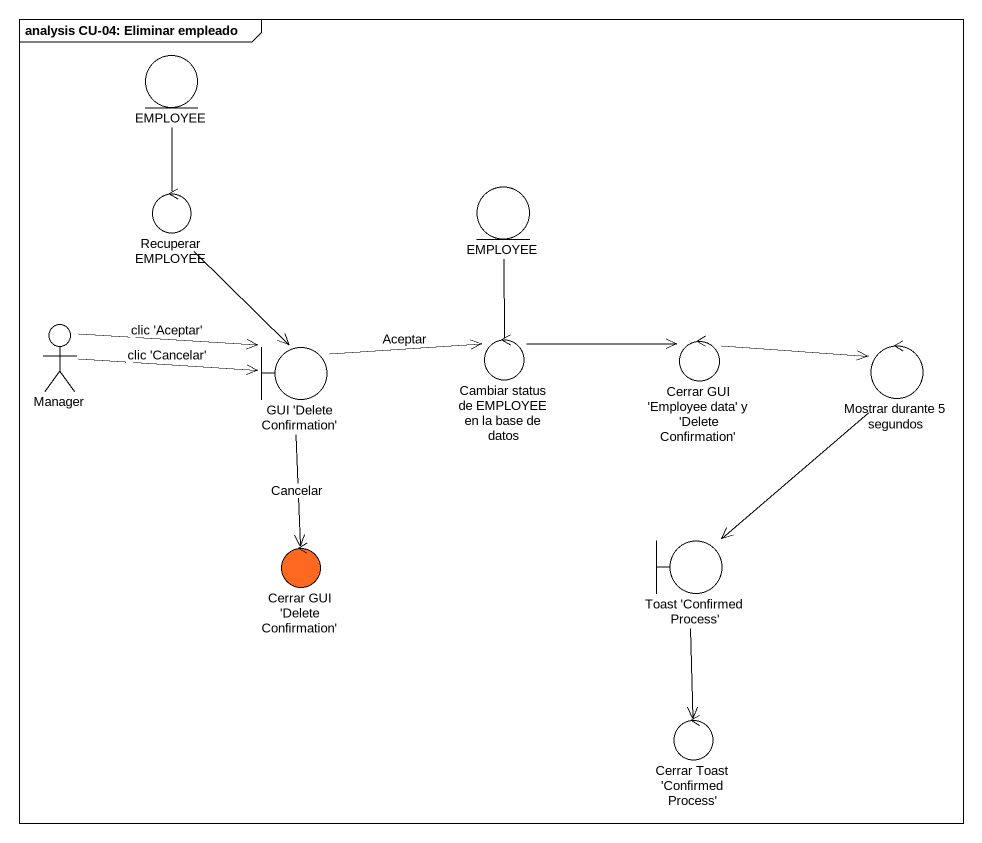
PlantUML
@startuml
mainframe analysis CU-04: Eliminar empleado
entity EMPLOYEE
control "Recuperar EMPLOYEE" as Recuperar_EMPLOYEE
entity "EMPLOYEE" as EMPLOYEE_2
actor Manager
boundary "GUI 'Delete Confirmation'" as GUI_Delete_Confirmation
control "Cambiar status de EMPLOYEE en la base de datos" as Cambiar_status_de_EMPLOYEE
control "Cerrar GUI 'Employee data' y 'Delete Confirmation'" as Cerrar_GUI_Employee_data_y
control "Mostrar durante 5 segundos" as Mostrar_durante_5_segundos
control "Cerrar GUI 'Delete Confirmation'" as Cerrar_GUI_Delete #FF6820
boundary "Toast 'Confirmed Process'" as Toast_Confirmed_Process
control "Cerrar Toast 'Confirmed Process'" as Cerrar_Toast_Confirmed
EMPLOYEE -- Recuperar_EMPLOYEE
Recuperar_EMPLOYEE --> GUI_Delete_Confirmation
EMPLOYEE_2 -- Cambiar_status_de_EMPLOYEE
Manager -right-> GUI_Delete_Confirmation : clic 'Cancelar'
Manager -right-> GUI_Delete_Confirmation : clic 'Aceptar'
GUI_Delete_Confirmation -right-> Cambiar_status_de_EMPLOYEE : Aceptar
GUI_Delete_Confirmation --> Cerrar_GUI_Delete : Cancelar
Cambiar_status_de_EMPLOYEE -right-> Cerrar_GUI_Employee_data_y
Cerrar_GUI_Employee_data_y -right-> Mostrar_durante_5_segundos
Mostrar_durante_5_segundos --> Toast_Confirmed_Process
Toast_Confirmed_Process --> Cerrar_Toast_Confirmed
@enduml
